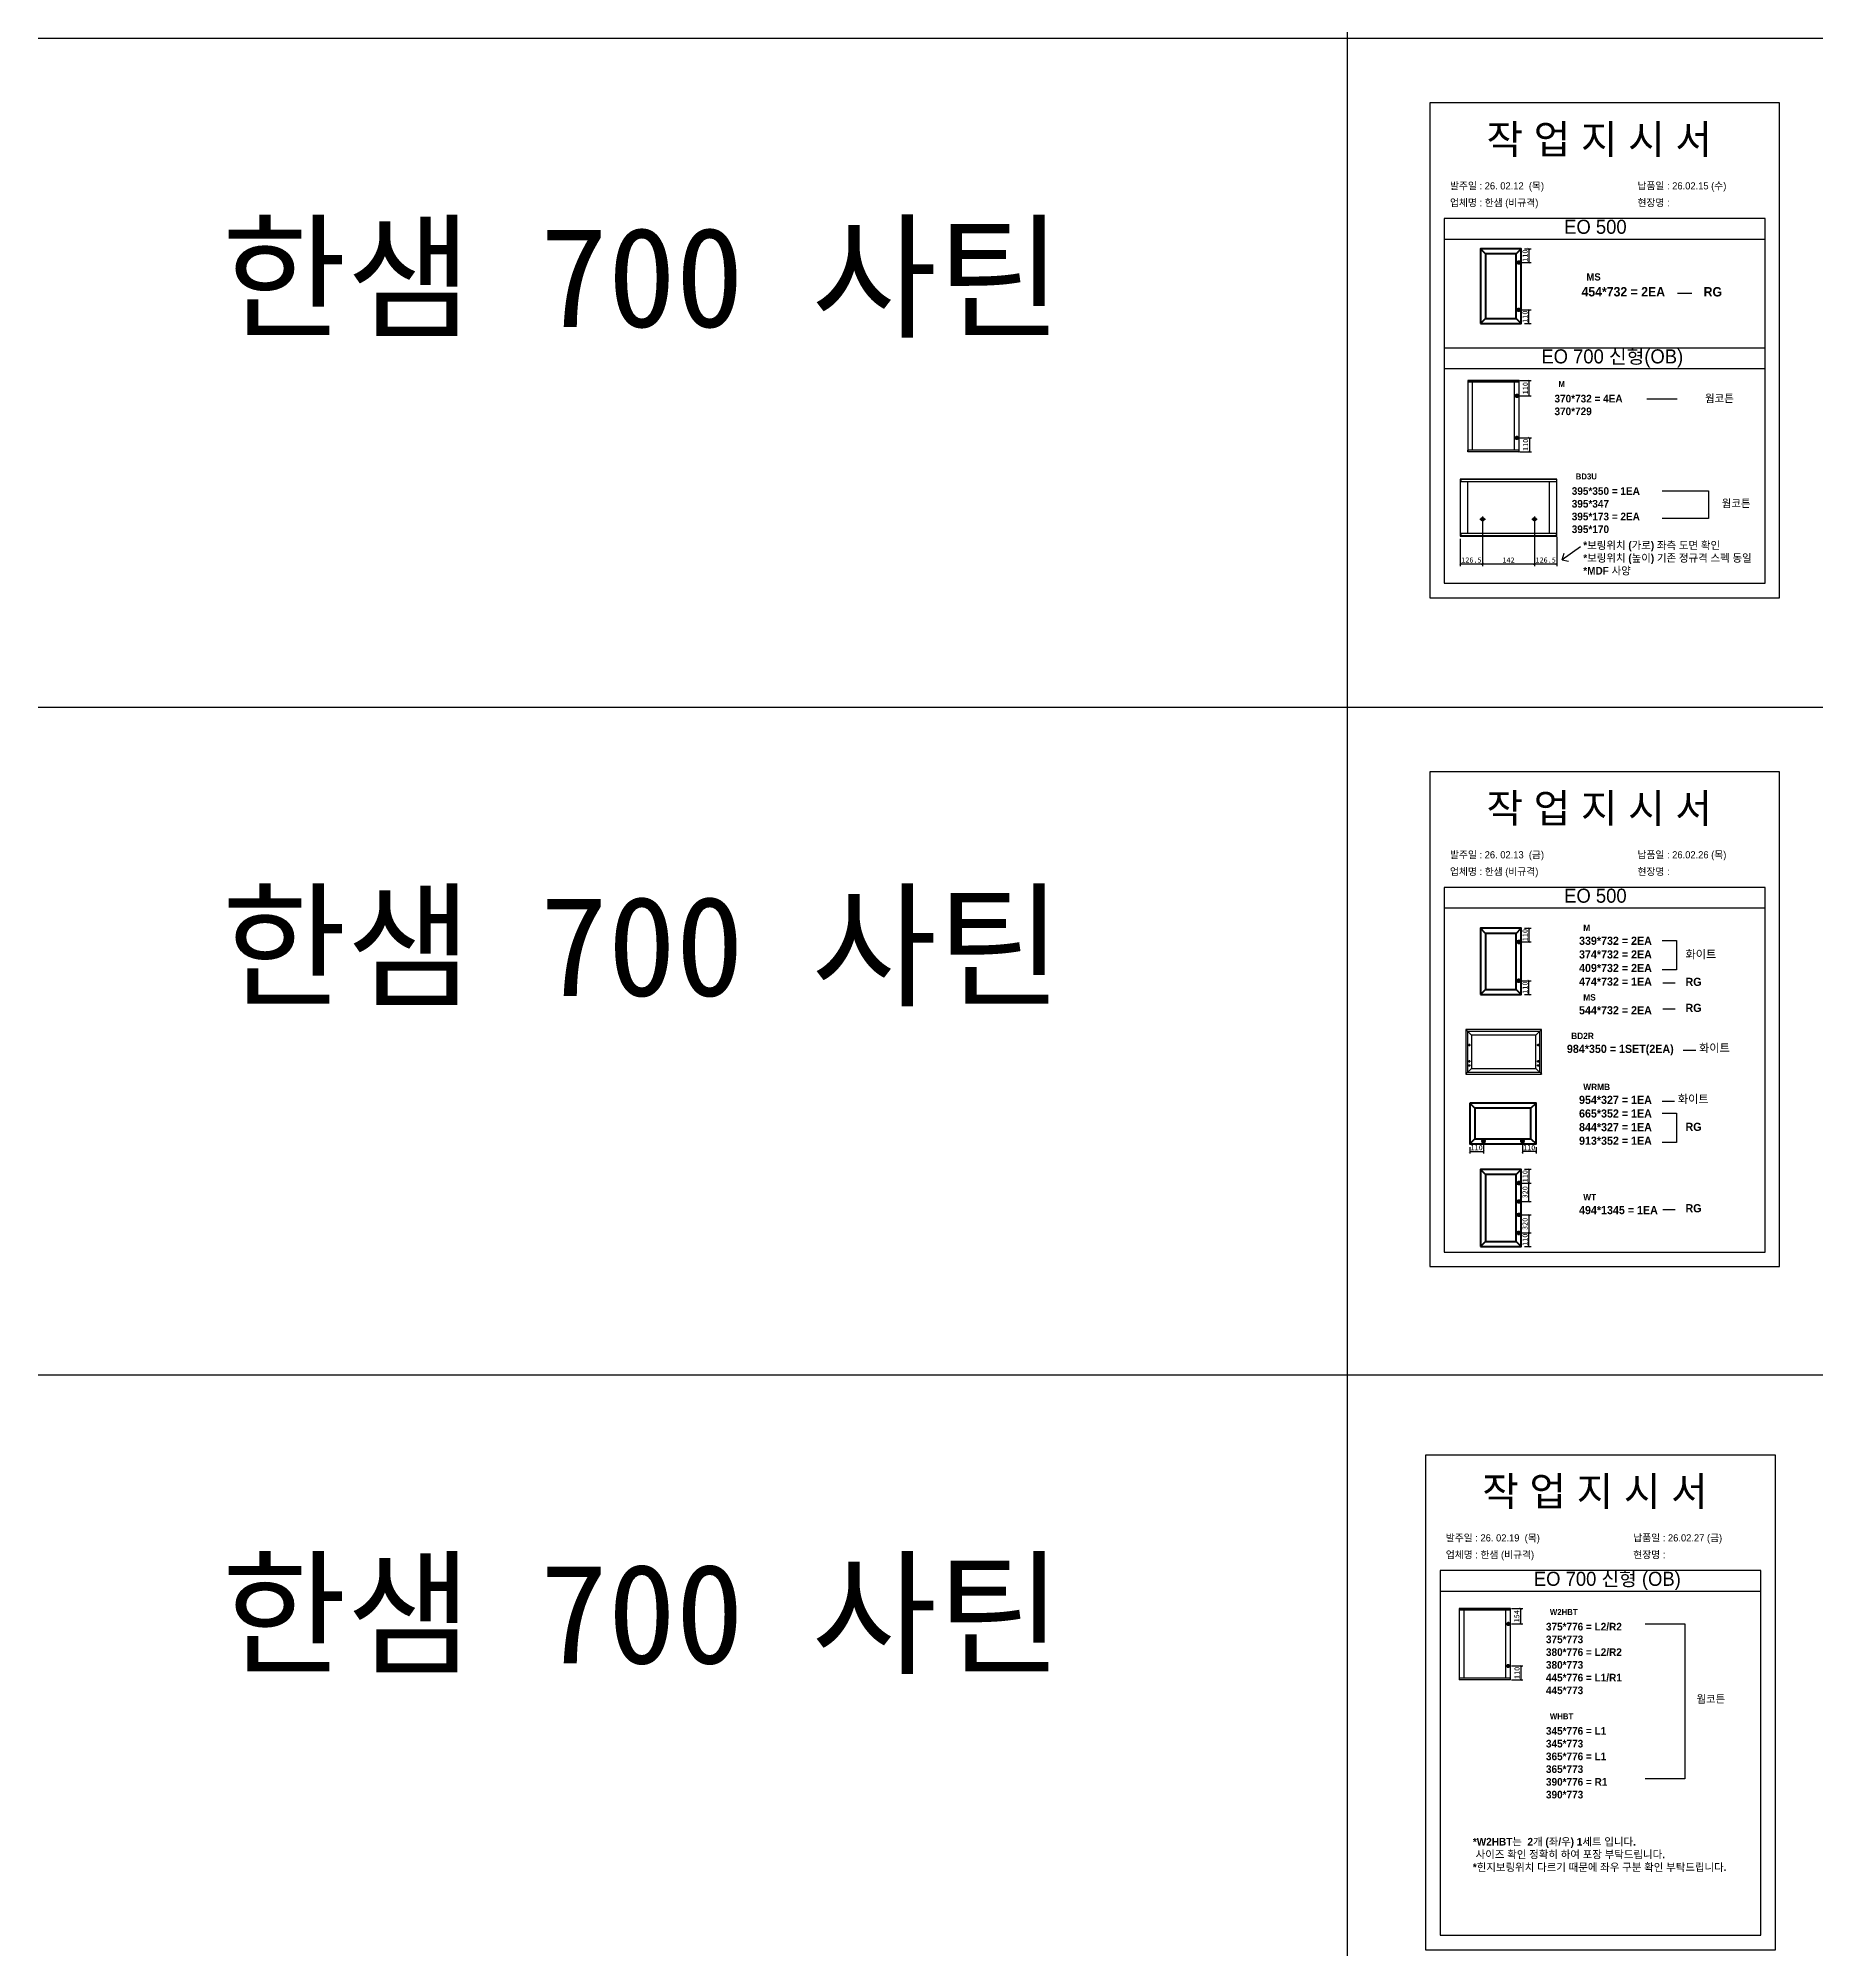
# Model space of a CAD drawing. Header units: millimetres. Extents: x -44117 to 256353, y -2095463 to 65325.
# Drawn here: x 104016 to 112553, y -721770 to -712591 of the extents above; entities that cross this region are included whole.
import ezdxf

# ---------------------------------------------------------------- set-up
doc = ezdxf.new("R2010")
doc.units = ezdxf.units.MM
doc.header["$LTSCALE"] = 10
doc.linetypes.add('CENTER', pattern=[50.8, 31.75, -6.35, 6.35, -6.35])
doc.linetypes.add('HIDDEN', pattern=[9.525, 6.35, -3.175])
doc.layers.add('CENTER', color=4, linetype='CENTER')
doc.layers.add('HIDDEN', color=3, linetype='HIDDEN')
doc.layers.add('Layer1', color=7, linetype='Continuous', lineweight=70)
doc.styles.add('MtX_Gulim', font='')
doc.styles.get('MtX_Gulim').set_extended_font_data('Gulim', bold=True)
doc.dimstyles.new('ISO-25', dxfattribs={"dimtxt": 2.5, "dimasz": 2.5, "dimexe": 1, "dimexo": 1, "dimtad": 1, "dimtxsty": 'Standard', "dimblk": 'ARCHTICK', "dimcen": 2.5, "dimadec": 0, "dimazin": 0, "dimtfac": 1, "dimtmove": 0, "dimatfit": 3, "dimfxl": 0, "dimarcsym": 0})

# ---------------------------------------------------------------- blocks, each defined once
blk = doc.blocks.new('_ArchTick')
at = {"color": 0, "linetype": 'ByBlock', "const_width": 0.15}
blk.add_lwpolyline([(-0.5, -0.5), (0.5, 0.5)], dxfattribs=at)
blk = doc.blocks.new('*D4900')
at = {"color": 0, "lineweight": -2}
for p, q in [((111149.4, -713602), (111181.1, -713602)), ((111171.1, -713602), (111171.1, -713667.7)), ((111136.9, -713667.7), (111181.1, -713667.7))]:
    blk.add_line(p, q, dxfattribs=at)
at = {"layer": 'Defpoints', "color": 0}
for p in [(111134.4, -713602), (111121.9, -713667.7), (111171.1, -713667.7)]:
    blk.add_point(p, dxfattribs=at)
at = {"color": 0, "lineweight": -2, "xscale": 10, "yscale": 10, "zscale": 10}
for p, rotation in [((111171.1, -713602), 90), ((111171.1, -713667.7), 270)]:
    blk.add_blockref('_ArchTick', p, dxfattribs=dict(at, rotation=rotation))
at = {"color": 0, "insert": (111152.3, -713634.8), "char_height": 25, "attachment_point": 5, "rotation": 90}
blk.add_mtext('110', dxfattribs=at)
blk = doc.blocks.new('*D4901')
at = {"color": 0, "lineweight": -2}
for p, q in [((111136.9, -713895), (111181.1, -713895)), ((111171.1, -713960.7), (111171.1, -713895)), ((111149.4, -713960.7), (111181.1, -713960.7))]:
    blk.add_line(p, q, dxfattribs=at)
at = {"layer": 'Defpoints', "color": 0}
for p in [(111121.9, -713895), (111171.1, -713895), (111134.4, -713960.7)]:
    blk.add_point(p, dxfattribs=at)
at = {"color": 0, "lineweight": -2, "xscale": 10, "yscale": 10, "zscale": 10}
for p, rotation in [((111171.1, -713895), 90), ((111171.1, -713960.7), 270)]:
    blk.add_blockref('_ArchTick', p, dxfattribs=dict(at, rotation=rotation))
at = {"color": 0, "insert": (111152.3, -713927.8), "char_height": 25, "attachment_point": 5, "rotation": 90}
blk.add_mtext('110', dxfattribs=at)
blk = doc.blocks.new('*D4902')
at = {"color": 0, "lineweight": -2}
for p, q in [((111127.9, -714234.5), (111182.6, -714234.5)), ((111172.6, -714308.1), (111172.6, -714234.5)), ((111127.9, -714308.1), (111182.6, -714308.1))]:
    blk.add_line(p, q, dxfattribs=at)
at = {"layer": 'Defpoints', "color": 0}
for p in [(111112.9, -714234.5), (111172.6, -714234.5), (111112.9, -714308.1)]:
    blk.add_point(p, dxfattribs=at)
at = {"color": 0, "lineweight": -2, "xscale": 10, "yscale": 10, "zscale": 10}
for p, rotation in [((111172.6, -714234.5), 90), ((111172.6, -714308.1), 270)]:
    blk.add_blockref('_ArchTick', p, dxfattribs=dict(at, rotation=rotation))
at = {"color": 0, "insert": (111153.8, -714271.3), "char_height": 25, "attachment_point": 5, "rotation": 90}
blk.add_mtext('110', dxfattribs=at)
blk = doc.blocks.new('*D4903')
at = {"color": 0, "lineweight": -2}
for p, q in [((111127.9, -714509.9), (111183.5, -714509.9)), ((111173.5, -714509.9), (111173.5, -714576.8)), ((111127.9, -714576.8), (111183.5, -714576.8))]:
    blk.add_line(p, q, dxfattribs=at)
at = {"layer": 'Defpoints', "color": 0}
for p in [(111112.9, -714509.9), (111112.9, -714576.8), (111173.5, -714576.8)]:
    blk.add_point(p, dxfattribs=at)
at = {"color": 0, "lineweight": -2, "xscale": 10, "yscale": 10, "zscale": 10}
for p, rotation in [((111173.5, -714509.9), 90), ((111173.5, -714576.8), 270)]:
    blk.add_blockref('_ArchTick', p, dxfattribs=dict(at, rotation=rotation))
at = {"color": 0, "insert": (111154.8, -714543.4), "char_height": 25, "attachment_point": 5, "rotation": 90}
blk.add_mtext('110', dxfattribs=at)
blk = doc.blocks.new('28-B')
blk.add_circle((0, 0), 10)
at = {"layer": 'CENTER'}
for p, q in [((-17, 0), (17, 0)), ((0, 17), (0, -17))]:
    blk.add_line(p, q, dxfattribs=at)
blk = doc.blocks.new('*D4905')
at = {"color": 0, "lineweight": -2}
for p, q in [((110841.7, -714995.2), (110841.7, -715125.3)), ((110948.7, -714915.4), (110948.7, -715125.3)), ((110841.7, -715115.3), (110948.7, -715115.3))]:
    blk.add_line(p, q, dxfattribs=at)
at = {"layer": 'Defpoints', "color": 0}
for p in [(110948.7, -714900.4), (110841.7, -714980.2), (110948.7, -715115.3)]:
    blk.add_point(p, dxfattribs=at)
at = {"color": 0, "lineweight": -2, "xscale": 10, "yscale": 10, "zscale": 10, "rotation": 180}
blk.add_blockref('_ArchTick', (110841.7, -715115.3), dxfattribs=at)
at = {"color": 0, "lineweight": -2, "xscale": 10, "yscale": 10, "zscale": 10}
blk.add_blockref('_ArchTick', (110948.7, -715115.3), dxfattribs=at)
at = {"color": 0, "insert": (110895.2, -715096.5), "char_height": 25, "attachment_point": 5}
blk.add_mtext('126.5', dxfattribs=at)
blk = doc.blocks.new('*D4906')
at = {"color": 0, "lineweight": -2}
for p, q in [((111197.9, -714915.4), (111197.9, -715125.3)), ((111304.9, -714984.7), (111304.9, -715125.3)), ((111197.9, -715115.3), (111304.9, -715115.3))]:
    blk.add_line(p, q, dxfattribs=at)
at = {"layer": 'Defpoints', "color": 0}
for p in [(111197.9, -714900.4), (111304.9, -714969.7), (111304.9, -715115.3)]:
    blk.add_point(p, dxfattribs=at)
at = {"color": 0, "lineweight": -2, "xscale": 10, "yscale": 10, "zscale": 10, "rotation": 180}
blk.add_blockref('_ArchTick', (111197.9, -715115.3), dxfattribs=at)
at = {"color": 0, "lineweight": -2, "xscale": 10, "yscale": 10, "zscale": 10}
blk.add_blockref('_ArchTick', (111304.9, -715115.3), dxfattribs=at)
at = {"color": 0, "insert": (111251.4, -715096.5), "char_height": 25, "attachment_point": 5}
blk.add_mtext('126.5', dxfattribs=at)
blk = doc.blocks.new('*D4907')
at = {"color": 0, "lineweight": -2}
for p, q in [((110948.7, -714915.4), (110948.7, -715125.3)), ((111197.9, -714915.4), (111197.9, -715125.3)), ((110948.7, -715115.3), (111197.9, -715115.3))]:
    blk.add_line(p, q, dxfattribs=at)
at = {"layer": 'Defpoints', "color": 0}
for p in [(110948.7, -714900.4), (111197.9, -714900.4), (111197.9, -715115.3)]:
    blk.add_point(p, dxfattribs=at)
at = {"color": 0, "lineweight": -2, "xscale": 10, "yscale": 10, "zscale": 10, "rotation": 180}
blk.add_blockref('_ArchTick', (110948.7, -715115.3), dxfattribs=at)
at = {"color": 0, "lineweight": -2, "xscale": 10, "yscale": 10, "zscale": 10}
blk.add_blockref('_ArchTick', (111197.9, -715115.3), dxfattribs=at)
at = {"color": 0, "insert": (111073.3, -715096.5), "char_height": 25, "attachment_point": 5}
blk.add_mtext('142', dxfattribs=at)
blk = doc.blocks.new('*D4908')
at = {"color": 0, "lineweight": -2}
for p, q in [((111136.9, -716930.5), (111181.1, -716930.5)), ((111149.4, -716864.7), (111181.1, -716864.7)), ((111171.1, -716864.7), (111171.1, -716930.5))]:
    blk.add_line(p, q, dxfattribs=at)
at = {"layer": 'Defpoints', "color": 0}
for p in [(111121.9, -716930.5), (111134.4, -716864.7), (111171.1, -716930.5)]:
    blk.add_point(p, dxfattribs=at)
at = {"color": 0, "lineweight": -2, "xscale": 10, "yscale": 10, "zscale": 10}
for p, rotation in [((111171.1, -716864.7), 90), ((111171.1, -716930.5), 270)]:
    blk.add_blockref('_ArchTick', p, dxfattribs=dict(at, rotation=rotation))
at = {"color": 0, "insert": (111152.3, -716897.6), "char_height": 25, "attachment_point": 5, "rotation": 90}
blk.add_mtext('110', dxfattribs=at)
blk = doc.blocks.new('*D4909')
at = {"color": 0, "lineweight": -2}
for p, q in [((111136.9, -717117), (111181.1, -717117)), ((111171.1, -717182.7), (111171.1, -717117)), ((111149.4, -717182.7), (111181.1, -717182.7))]:
    blk.add_line(p, q, dxfattribs=at)
at = {"layer": 'Defpoints', "color": 0}
for p in [(111121.9, -717117), (111171.1, -717117), (111134.4, -717182.7)]:
    blk.add_point(p, dxfattribs=at)
at = {"color": 0, "lineweight": -2, "xscale": 10, "yscale": 10, "zscale": 10}
for p, rotation in [((111171.1, -717117), 90), ((111171.1, -717182.7), 270)]:
    blk.add_blockref('_ArchTick', p, dxfattribs=dict(at, rotation=rotation))
at = {"color": 0, "insert": (111152.3, -717149.8), "char_height": 25, "attachment_point": 5, "rotation": 90}
blk.add_mtext('110', dxfattribs=at)
blk = doc.blocks.new('*D4910')
at = {"color": 0, "lineweight": -2}
for p, q in [((111139.6, -717903), (111139.6, -717947.2)), ((111205.3, -717937.2), (111139.6, -717937.2)), ((111205.3, -717915.5), (111205.3, -717947.2))]:
    blk.add_line(p, q, dxfattribs=at)
at = {"layer": 'Defpoints', "color": 0}
for p in [(111139.6, -717888), (111139.6, -717937.2), (111205.3, -717900.5)]:
    blk.add_point(p, dxfattribs=at)
at = {"color": 0, "lineweight": -2, "xscale": 10, "yscale": 10, "zscale": 10, "rotation": 180}
blk.add_blockref('_ArchTick', (111139.6, -717937.2), dxfattribs=at)
at = {"color": 0, "lineweight": -2, "xscale": 10, "yscale": 10, "zscale": 10}
blk.add_blockref('_ArchTick', (111205.3, -717937.2), dxfattribs=at)
at = {"color": 0, "insert": (111172.4, -717918.4), "char_height": 25, "attachment_point": 5}
blk.add_mtext('110', dxfattribs=at)
blk = doc.blocks.new('*D4911')
at = {"color": 0, "lineweight": -2}
for p, q in [((110887.3, -717915.5), (110887.3, -717947.2)), ((110887.3, -717937.2), (110953.1, -717937.2)), ((110953.1, -717903), (110953.1, -717947.2))]:
    blk.add_line(p, q, dxfattribs=at)
at = {"layer": 'Defpoints', "color": 0}
for p in [(110887.3, -717900.5), (110953.1, -717888), (110953.1, -717937.2)]:
    blk.add_point(p, dxfattribs=at)
at = {"color": 0, "lineweight": -2, "xscale": 10, "yscale": 10, "zscale": 10, "rotation": 180}
blk.add_blockref('_ArchTick', (110887.3, -717937.2), dxfattribs=at)
at = {"color": 0, "lineweight": -2, "xscale": 10, "yscale": 10, "zscale": 10}
blk.add_blockref('_ArchTick', (110953.1, -717937.2), dxfattribs=at)
at = {"color": 0, "insert": (110920.2, -717918.4), "char_height": 25, "attachment_point": 5}
blk.add_mtext('110', dxfattribs=at)
blk = doc.blocks.new('*D4912')
at = {"color": 0, "lineweight": -2}
for p, q in [((111149.4, -718022.5), (111181.1, -718022.5)), ((111171.1, -718022.5), (111171.1, -718088.3)), ((111136.9, -718088.3), (111181.1, -718088.3))]:
    blk.add_line(p, q, dxfattribs=at)
at = {"layer": 'Defpoints', "color": 0}
for p in [(111134.4, -718022.5), (111121.9, -718088.3), (111171.1, -718088.3)]:
    blk.add_point(p, dxfattribs=at)
at = {"color": 0, "lineweight": -2, "xscale": 10, "yscale": 10, "zscale": 10}
for p, rotation in [((111171.1, -718022.5), 90), ((111171.1, -718088.3), 270)]:
    blk.add_blockref('_ArchTick', p, dxfattribs=dict(at, rotation=rotation))
at = {"color": 0, "insert": (111152.3, -718055.4), "char_height": 25, "attachment_point": 5, "rotation": 90}
blk.add_mtext('110', dxfattribs=at)
blk = doc.blocks.new('*D4913')
at = {"color": 0, "lineweight": -2}
for p, q in [((111136.9, -718327.7), (111181.1, -718327.7)), ((111149.4, -718393.4), (111181.1, -718393.4)), ((111171.1, -718393.4), (111171.1, -718327.7))]:
    blk.add_line(p, q, dxfattribs=at)
at = {"layer": 'Defpoints', "color": 0}
for p in [(111121.9, -718327.7), (111134.4, -718393.4), (111171.1, -718327.7)]:
    blk.add_point(p, dxfattribs=at)
at = {"color": 0, "lineweight": -2, "xscale": 10, "yscale": 10, "zscale": 10}
for p, rotation in [((111171.1, -718327.7), 90), ((111171.1, -718393.4), 270)]:
    blk.add_blockref('_ArchTick', p, dxfattribs=dict(at, rotation=rotation))
at = {"color": 0, "insert": (111152.3, -718360.5), "char_height": 25, "attachment_point": 5, "rotation": 90}
blk.add_mtext('110', dxfattribs=at)
blk = doc.blocks.new('*D4914')
at = {"color": 0, "lineweight": -2}
for p, q in [((111136.9, -718088.3), (111181.1, -718088.3)), ((111171.1, -718176.9), (111171.1, -718088.3)), ((111136.9, -718176.9), (111181.1, -718176.9))]:
    blk.add_line(p, q, dxfattribs=at)
at = {"layer": 'Defpoints', "color": 0}
for p in [(111121.9, -718088.3), (111171.1, -718088.3), (111121.9, -718176.9)]:
    blk.add_point(p, dxfattribs=at)
at = {"color": 0, "lineweight": -2, "xscale": 10, "yscale": 10, "zscale": 10}
for p, rotation in [((111171.1, -718088.3), 90), ((111171.1, -718176.9), 270)]:
    blk.add_blockref('_ArchTick', p, dxfattribs=dict(at, rotation=rotation))
at = {"color": 0, "insert": (111152.3, -718132.6), "char_height": 25, "attachment_point": 5, "rotation": 90}
blk.add_mtext('320', dxfattribs=at)
blk = doc.blocks.new('*D4915')
at = {"color": 0, "lineweight": -2}
for p, q in [((111136.9, -718241.1), (111181.1, -718241.1)), ((111171.1, -718241.1), (111171.1, -718327.7)), ((111136.9, -718327.7), (111181.1, -718327.7))]:
    blk.add_line(p, q, dxfattribs=at)
at = {"layer": 'Defpoints', "color": 0}
for p in [(111121.9, -718241.1), (111121.9, -718327.7), (111171.1, -718327.7)]:
    blk.add_point(p, dxfattribs=at)
at = {"color": 0, "lineweight": -2, "xscale": 10, "yscale": 10, "zscale": 10}
for p, rotation in [((111171.1, -718241.1), 90), ((111171.1, -718327.7), 270)]:
    blk.add_blockref('_ArchTick', p, dxfattribs=dict(at, rotation=rotation))
at = {"color": 0, "insert": (111152.3, -718284.4), "char_height": 25, "attachment_point": 5, "rotation": 90}
blk.add_mtext('320', dxfattribs=at)
blk = doc.blocks.new('*D4920')
at = {"color": 0, "lineweight": -2}
for p, q in [((111087, -720131.8), (111141.6, -720131.8)), ((111131.6, -720205.4), (111131.6, -720131.8)), ((111087, -720205.4), (111141.6, -720205.4))]:
    blk.add_line(p, q, dxfattribs=at)
at = {"layer": 'Defpoints', "color": 0}
for p in [(111072, -720131.8), (111131.6, -720131.8), (111072, -720205.4)]:
    blk.add_point(p, dxfattribs=at)
at = {"color": 0, "lineweight": -2, "xscale": 10, "yscale": 10, "zscale": 10}
for p, rotation in [((111131.6, -720131.8), 90), ((111131.6, -720205.4), 270)]:
    blk.add_blockref('_ArchTick', p, dxfattribs=dict(at, rotation=rotation))
at = {"color": 0, "insert": (111112.8, -720168.6), "char_height": 25, "attachment_point": 5, "rotation": 90}
blk.add_mtext('154', dxfattribs=at)
blk = doc.blocks.new('*D4921')
at = {"color": 0, "lineweight": -2}
for p, q in [((111087, -720407.3), (111142.5, -720407.3)), ((111132.5, -720407.3), (111132.5, -720474.2)), ((111087, -720474.2), (111142.5, -720474.2))]:
    blk.add_line(p, q, dxfattribs=at)
at = {"layer": 'Defpoints', "color": 0}
for p in [(111072, -720407.3), (111072, -720474.2), (111132.5, -720474.2)]:
    blk.add_point(p, dxfattribs=at)
at = {"color": 0, "lineweight": -2, "xscale": 10, "yscale": 10, "zscale": 10}
for p, rotation in [((111132.5, -720407.3), 90), ((111132.5, -720474.2), 270)]:
    blk.add_blockref('_ArchTick', p, dxfattribs=dict(at, rotation=rotation))
at = {"color": 0, "insert": (111113.8, -720440.8), "char_height": 25, "attachment_point": 5, "rotation": 90}
blk.add_mtext('110', dxfattribs=at)

msp = doc.modelspace()

# ---------------------------------------------------------------- linework, layer by layer
at = {"color": 1}
for p, q in [((104015.69829, -712590.66544), (196284.84516, -712590.66544)), ((104015.69829, -712590.66544), (196284.84516, -712590.66544)), ((104015.69829, -715802.93027), (196284.84516, -715802.93027)), ((104015.69829, -715802.93027), (196284.84516, -715802.93027)), ((104015.69829, -719008.93289), (196284.84516, -719008.93289)), ((104015.69829, -719008.93289), (196284.84516, -719008.93289))]:
    msp.add_line(p, q, dxfattribs=at)
for p, q in [((112304.68352, -713456.77167), (110764.68352, -713456.77167)), ((112304.68352, -713556.77167), (110764.68352, -713556.77167)), ((111884.60955, -713814.26814), (111952.86225, -713814.26814)), ((112304.68352, -714079.09649), (110764.68352, -714079.09649)), ((112304.68352, -714179.09649), (110764.68352, -714179.09649)), ((110877.08472, -714234.69955), (110877.08472, -714576.58644)), ((111123.58536, -714235.14228), (110877.08472, -714235.14228)), ((111123.58536, -714241.83244), (110877.08472, -714241.83244)), ((111123.3394, -714234.45359), (110877.33068, -714234.45359)), ((110898.97532, -714241.34052), (110898.97532, -714569.45355)), ((111101.4488, -714569.45355), (111101.4488, -714241.83244)), ((111122.35555, -714241.83244), (111122.35555, -714234.45359)), ((111123.58536, -714576.58644), (111123.58536, -714234.69955)), ((111123.58536, -714569.45355), (110877.08472, -714569.45355)), ((111123.58536, -714576.14371), (110877.08472, -714576.14371)), ((111123.3394, -714576.83241), (110877.33068, -714576.83241)), ((110878.31453, -714576.83241), (110878.31453, -714569.45355)), ((111122.35555, -714569.45355), (111122.35555, -714576.83241)), ((110841.68534, -714709.22404), (110841.68534, -714980.94948)), ((111304.94216, -714709.92477), (110841.68534, -714709.92477)), ((111304.94216, -714720.5135), (110841.68534, -714720.5135)), ((111304.55287, -714708.83475), (110842.07463, -714708.83475)), ((110843.63179, -714708.83475), (110843.63179, -714720.5135)), ((110876.72157, -714720.5135), (110876.72157, -714969.66002)), ((111269.90593, -714969.66002), (111269.90593, -714720.5135)), ((111302.99571, -714708.83475), (111302.99571, -714720.5135)), ((111304.94216, -714980.94948), (111304.94216, -714709.22404)), ((111304.94216, -714969.66002), (110841.68534, -714969.66002)), ((111304.94216, -714980.24875), (110841.68534, -714980.24875)), ((110842.07463, -714981.33877), (111304.55287, -714981.33877)), ((110843.63179, -714969.66002), (110843.63179, -714981.33877)), ((111302.99571, -714981.33877), (111302.99571, -714969.66002)), ((111418.24574, -715033.61183), (111330.15375, -715096.30981)), ((111330.15375, -715096.30981), (111340.82151, -715064.30653)), ((111330.15375, -715096.30981), (111360.97172, -715102.23635)), ((112304.68352, -716669.0365), (110764.68352, -716669.0365)), ((112304.68352, -716769.0365), (110764.68352, -716769.0365)), ((111813.52734, -717127.35778), (111873.02929, -717127.35778)), ((111813.52734, -717252.3916), (111873.02929, -717252.3916)), ((110867.67295, -717351.252), (110867.67295, -717564.87494)), ((110868.28653, -717351.55953, 88.60923), (110867.67295, -717351.55953, 88.60923)), ((111231.56647, -717350.94595), (110867.979, -717350.94595)), ((110868.28653, -717351.55953, 88.60923), (110868.28653, -717350.94595, 88.60923)), ((110894.97261, -717378.24562), (110868.28653, -717351.55953)), ((111222.81344, -717360.00503), (110876.73203, -717360.00503)), ((110876.73203, -717360.00503), (110876.73203, -717556.12191)), ((111204.57285, -717378.24562), (110894.97261, -717378.24562)), ((110894.97261, -717378.24562), (110894.97261, -717537.88133)), ((111204.57285, -717378.24562), (111231.25894, -717351.55953)), ((111204.57285, -717537.88133), (111204.57285, -717378.24562)), ((111222.81344, -717556.12191), (111222.81344, -717360.00503)), ((111231.25894, -717351.55953, 88.60923), (111231.25894, -717350.94595, 88.60923)), ((111231.25894, -717351.55953, 88.60923), (111231.25894, -717350.94595, 88.60923)), ((111231.25894, -717351.55953, 88.60923), (111231.87252, -717351.55953, 88.60923)), ((111231.25894, -717351.55953, 88.60923), (111231.87252, -717351.55953, 88.60923)), ((111231.87252, -717564.87494), (111231.87252, -717351.252)), ((111912.17089, -717449.47782), (111971.74888, -717449.47782)), ((110868.28653, -717564.56741, 88.60923), (110867.67295, -717564.56741, 88.60923)), ((110867.979, -717565.18099), (111231.56647, -717565.18099)), ((110894.97261, -717537.88133), (110868.28653, -717564.56741)), ((110868.28653, -717564.56741, 88.60923), (110868.28653, -717565.18099, 88.60923)), ((110876.73203, -717556.12191), (111222.81344, -717556.12191)), ((110894.97261, -717537.88133), (111204.57285, -717537.88133)), ((111204.56869, -717537.88133), (111231.26091, -717564.56741)), ((111229.42623, -717565.1831), (111229.42412, -717565.18099)), ((111231.25894, -717564.56741, 88.60923), (111231.87252, -717564.56741, 88.60923)), ((111231.25894, -717564.56741, 88.60923), (111231.25894, -717565.18099, 88.60923)), ((111231.25894, -717564.56741, 88.60923), (111231.87252, -717564.56741, 88.60923)), ((111231.25894, -717564.56741, 88.60923), (111231.25894, -717565.18099, 88.60923)), ((111810.47157, -717694.59925), (111870.04957, -717694.59925)), ((111813.52734, -718214.62359), (111873.02929, -718214.62359)), ((112284.43074, -719949.52058), (110744.43074, -719949.52058)), ((112284.43074, -720049.52058), (110744.43074, -720049.52058)), ((110836.09627, -720132.07547), (110836.09627, -720473.96236)), ((111082.59691, -720132.5182), (110836.09627, -720132.5182)), ((111082.59691, -720139.20836), (110836.09627, -720139.20836)), ((111082.35095, -720131.82951), (110836.34223, -720131.82951)), ((110857.98687, -720138.71644), (110857.98687, -720466.82947)), ((111060.46035, -720466.82947), (111060.46035, -720139.20836)), ((111081.3671, -720139.20836), (111081.3671, -720131.82951)), ((111082.59691, -720473.96236), (111082.59691, -720132.07547)), ((111082.59691, -720466.82947), (110836.09627, -720466.82947)), ((111082.59691, -720473.51963), (110836.09627, -720473.51963)), ((111082.35095, -720474.20833), (110836.34223, -720474.20833)), ((110837.32608, -720474.20833), (110837.32608, -720466.82947)), ((111081.3671, -720466.82947), (111081.3671, -720474.20833))]:
    msp.add_line(p, q)
for p in [(110300.49669, 21924.9366), (110300.49669, 14161.07811), (110300.49669, 18584.38997), (110300.49669, 10820.53148), (110300.49669, 18627.87121), (110300.49669, 10864.01272), (110300.49669, 15287.32457), (110300.49669, 7523.46608), (110300.49669, 3746.75115), (110300.49669, 21924.9366), (110300.49669, 14161.07811), (110300.49669, 18584.38997), (110300.49669, 10820.53148), (110300.49669, 18627.87121), (110300.49669, 10864.01272), (110300.49669, 15287.32457), (110300.49669, 7523.46608), (110300.49669, 3746.75115), (110300.49669, 21924.9366), (110300.49669, 14161.07811), (110300.49669, 18584.38997), (110300.49669, 10820.53148), (110300.49669, 18627.87121), (110300.49669, 10864.01272), (110300.49669, 15287.32457), (110300.49669, 7523.46608), (110300.49669, 3746.75115), (110300.49669, 21924.9366), (110300.49669, 14161.07811), (110300.49669, 18584.38997), (110300.49669, 10820.53148), (110300.49669, 18627.87121), (110300.49669, 10864.01272), (110300.49669, 15287.32457), (110300.49669, 7523.46608), (110300.49669, 3746.75115), (110300.49669, 21924.9366), (110300.49669, 14161.07811), (110300.49669, 18584.38997), (110300.49669, 10820.53148), (110300.49669, 18627.87121), (110300.49669, 10864.01272), (110300.49669, 15287.32457), (110300.49669, 7523.46608), (110300.49669, 3746.75115), (110300.49669, 21924.9366), (110300.49669, 14161.07811), (110300.49669, 18584.38997), (110300.49669, 10820.53148), (110300.49669, 18627.87121), (110300.49669, 10864.01272), (110300.49669, 15287.32457), (110300.49669, 7523.46608), (110300.49669, 3746.75115), (110300.49669, 21924.9366), (110300.49669, 14161.07811), (110300.49669, 18584.38997), (110300.49669, 10820.53148), (110300.49669, 18627.87121), (110300.49669, 10864.01272), (110300.49669, 15287.32457), (110300.49669, 7523.46608), (110300.49669, 3746.75115), (110300.49669, 21924.9366), (110300.49669, 14161.07811), (110300.49669, 18584.38997), (110300.49669, 10820.53148), (110300.49669, 18627.87121), (110300.49669, 10864.01272), (110300.49669, 15287.32457), (110300.49669, 7523.46608), (110300.49669, 3746.75115), (110300.49669, 21924.9366), (110300.49669, 14161.07811), (110300.49669, 18584.38997), (110300.49669, 10820.53148), (110300.49669, 18627.87121), (110300.49669, 10864.01272), (110300.49669, 15287.32457), (110300.49669, 7523.46608), (110300.49669, 3746.75115), (110300.49669, 21924.9366), (110300.49669, 14161.07811), (110300.49669, 18584.38997), (110300.49669, 10820.53148), (110300.49669, 18627.87121), (110300.49669, 10864.01272), (110300.49669, 15287.32457), (110300.49669, 7523.46608), (110300.49669, 3746.75115), (110300.49669, 12702.87182), (110300.49669, 4939.01333), (110300.49669, 9362.32519), (110300.49669, 1598.4667), (110300.49669, 9405.80642), (110300.49669, 1641.94794), (110300.49669, 6065.25979), (110300.49669, -1698.5987), (110300.49669, -5475.31363), (110300.49669, 12702.87182), (110300.49669, 4939.01333), (110300.49669, 9362.32519), (110300.49669, 1598.4667), (110300.49669, 9405.80642), (110300.49669, 1641.94794), (110300.49669, 6065.25979), (110300.49669, -1698.5987), (110300.49669, -5475.31363), (110300.49669, 12702.87182), (110300.49669, 4939.01333), (110300.49669, 9362.32519), (110300.49669, 1598.4667), (110300.49669, 9405.80642), (110300.49669, 1641.94794), (110300.49669, 6065.25979), (110300.49669, -1698.5987), (110300.49669, -5475.31363), (110300.49669, 12702.87182), (110300.49669, 4939.01333), (110300.49669, 9362.32519), (110300.49669, 1598.4667), (110300.49669, 9405.80642), (110300.49669, 1641.94794), (110300.49669, 6065.25979), (110300.49669, -1698.5987), (110300.49669, -5475.31363), (110300.49669, 12702.87182), (110300.49669, 4939.01333), (110300.49669, 9362.32519), (110300.49669, 1598.4667), (110300.49669, 9405.80642), (110300.49669, 1641.94794), (110300.49669, 6065.25979), (110300.49669, -1698.5987), (110300.49669, -5475.31363)]:
    msp.add_xline(p, (0, 1), dxfattribs=at)
for points in [[(110694.68352, -715277.60195), (112374.68352, -715277.60195), (112374.68352, -712901.60195), (110694.68352, -712901.60195)], [(110694.68352, -718489.86678), (112374.68352, -718489.86678), (112374.68352, -716113.86678), (110694.68352, -716113.86678)], [(110674.43074, -721770.35086), (112354.43074, -721770.35086), (112354.43074, -719394.35086), (110674.43074, -719394.35086)]]:
    msp.add_lwpolyline(points, close=True)
for points in [[(110764.68352, -713456.77167), (110764.68352, -715207.60195), (112304.68352, -715207.60195), (112304.68352, -713456.77167)], [(111737.62106, -714321.79008), (111882.91992, -714321.79008)], [(111810.58226, -714764.2817), (112033.41992, -714764.2817), (112033.41992, -714897.03605), (111810.58226, -714897.03605)], [(110764.68352, -716669.0365), (110764.68352, -718419.86678), (112304.68352, -718419.86678), (112304.68352, -716669.0365)], [(111810.72559, -716923.32885), (111879.99148, -716923.32885), (111879.99148, -717064.52471), (111810.72559, -717064.52471)], [(111810.72559, -717752.56943), (111879.99148, -717752.56943), (111879.99148, -717893.76528), (111810.72559, -717893.76528)], [(110744.43074, -719949.52058), (110744.43074, -721700.35086), (112284.43074, -721700.35086), (112284.43074, -719949.52058)], [(111728.71239, -720205.40735), (111919.36996, -720205.40735), (111919.36996, -720948.77928), (111728.71239, -720948.77928)]]:
    msp.add_lwpolyline(points)
for centre, radius, start, end in [((111123.3394, -714234.69955), 0.24596, 0, 90), ((110877.33068, -714576.58644), 0.24596, 180, 270), ((111123.3394, -714576.58644), 0.24596, 270, 0), ((110842.07463, -714709.22404), 0.38929, 90, 180), ((111304.55287, -714709.22404), 0.38929, 0, 90), ((110842.07463, -714980.94948), 0.38929, 180, 270), ((111304.55287, -714980.94948), 0.38929, 270, 0), ((110867.979, -717351.252), 0.30605, 90, 180), ((111231.56647, -717351.252), 0.30605, 0, 90), ((110867.979, -717564.87494), 0.30605, 180, 270), ((111231.56647, -717564.87494), 0.30605, 270, 0), ((111082.35095, -720132.07547), 0.24596, 0, 90), ((110836.34223, -720473.96237), 0.24596, 180, 270), ((111082.35095, -720473.96237), 0.24596, 270, 0)]:
    msp.add_arc(centre, radius, start, end)
at = {"layer": 'CENTER'}
for p, q in [((110889.86158, -717425.62216), (110879.76192, -717425.62216)), ((110884.81175, -717420.57234), (110884.81175, -717430.67199)), ((111210.29599, -717425.62216), (111220.39564, -717425.62216)), ((111215.34582, -717420.57234), (111215.34582, -717430.67199)), ((110889.86158, -717503.97098), (110879.76192, -717503.97098)), ((110889.86158, -717523.55818), (110879.76192, -717523.55818)), ((110884.81175, -717498.92115), (110884.81175, -717509.0208)), ((110884.81175, -717518.50836), (110884.81175, -717528.60801)), ((111210.29599, -717503.97098), (111220.39564, -717503.97098)), ((111210.29599, -717523.55818), (111220.39564, -717523.55818)), ((111215.34582, -717498.92115), (111215.34582, -717509.0208)), ((111215.34582, -717518.50836), (111215.34582, -717528.60801))]:
    msp.add_line(p, q, dxfattribs=at)
at = {"layer": 'HIDDEN'}
for centre in [(110884.81175, -717425.62216), (111215.34582, -717425.62216), (110884.81175, -717503.97098), (110884.81175, -717523.55818), (111215.34582, -717503.97098), (111215.34582, -717523.55818)]:
    msp.add_circle(centre, 3.0605, dxfattribs=at)
at = {"layer": 'Layer1'}
for p, q in [((110962.56483, -713626.5023), (110938.01478, -713601.95225)), ((111109.86512, -713626.5023), (111134.41517, -713601.95225)), ((111121.87723, -713657.49635), (111121.87723, -713677.90535)), ((111121.87723, -713905.15507), (111121.87723, -713884.74607)), ((110938.01478, -713960.69917), (110962.56483, -713936.14912)), ((111134.41517, -713960.69917), (111109.86512, -713936.14912)), ((111109.86512, -713936.14912), (111134.41517, -713960.69917)), ((111112.94738, -714299.00487), (111112.94738, -714317.13527)), ((111112.94738, -714519.01323), (111112.94738, -714500.88283)), ((110962.56483, -716889.29083), (110938.01478, -716864.74078)), ((111109.86512, -716889.29083), (111134.41517, -716864.74078)), ((111121.87723, -716920.28487), (111121.87723, -716940.69388)), ((111121.87723, -717127.16819), (111121.87723, -717106.75918)), ((110938.01478, -717182.71228), (110962.56483, -717158.16223)), ((111134.41517, -717182.71228), (111109.86512, -717158.16223)), ((111109.86512, -717158.16223), (111134.41517, -717182.71228)), ((110887.34429, -717704.11478), (110911.89434, -717728.66483)), ((111180.76575, -717728.66483), (111205.3158, -717704.11478)), ((110887.34429, -717900.51517), (110911.89434, -717875.96512)), ((110911.89434, -717875.96512), (110887.34429, -717900.51517)), ((110942.88839, -717887.97723), (110963.29739, -717887.97723)), ((111149.7717, -717887.97723), (111129.36269, -717887.97723)), ((111180.76575, -717875.96512), (111205.3158, -717900.51517)), ((110962.56483, -718047.09842), (110938.01478, -718022.54837)), ((111109.86512, -718047.09842), (111134.41517, -718022.54837)), ((111121.87723, -718078.09247), (111121.87723, -718098.50148)), ((111121.87723, -718166.71267), (111121.87723, -718187.12167)), ((111121.87723, -718230.88591), (111121.87723, -718251.29492)), ((110938.01478, -718393.40918), (110962.56483, -718368.85913)), ((111134.41517, -718393.40918), (111109.86512, -718368.85913)), ((111109.86512, -718368.85913), (111134.41517, -718393.40918)), ((111121.87723, -718337.86508), (111121.87723, -718317.45607)), ((111071.95893, -720196.38079), (111071.95893, -720214.51119)), ((111071.95893, -720416.38915), (111071.95893, -720398.25875))]:
    msp.add_line(p, q, dxfattribs=at)
for points in [[(110938.01478, -713960.69917), (111134.41517, -713960.69917), (111134.41517, -713601.95225), (110938.01478, -713601.95225)], [(110962.56483, -713936.14912), (111109.86512, -713936.14912), (111109.86512, -713626.5023), (110962.56483, -713626.5023)], [(111132.08174, -713667.70085), (111111.67273, -713667.70085)], [(111132.08174, -713894.95057), (111111.67273, -713894.95057)], [(111122.01258, -714308.07007), (111103.88218, -714308.07007)], [(111122.01258, -714509.94803), (111103.88218, -714509.94803)], [(110938.01478, -717182.71228), (111134.41517, -717182.71228), (111134.41517, -716864.74078), (110938.01478, -716864.74078)], [(110962.56483, -717158.16223), (111109.86512, -717158.16223), (111109.86512, -716889.29083), (110962.56483, -716889.29083)], [(111132.08174, -716930.48938), (111111.67273, -716930.48938)], [(111132.08174, -717116.96368), (111111.67273, -717116.96368)], [(110887.34429, -717704.11478), (110887.34429, -717900.51517), (111205.3158, -717900.51517), (111205.3158, -717704.11478)], [(110911.89434, -717728.66483), (110911.89434, -717875.96512), (111180.76575, -717875.96512), (111180.76575, -717728.66483)], [(110953.09289, -717898.18174), (110953.09289, -717877.77273)], [(111139.5672, -717898.18174), (111139.5672, -717877.77273)], [(110938.01478, -718393.40918), (111134.41517, -718393.40918), (111134.41517, -718022.54837), (110938.01478, -718022.54837)], [(110962.56483, -718368.85913), (111109.86512, -718368.85913), (111109.86512, -718047.09842), (110962.56483, -718047.09842)], [(111132.08174, -718088.29697), (111111.67273, -718088.29697)], [(111132.08174, -718176.91717), (111111.67273, -718176.91717)], [(111132.08174, -718241.09041), (111111.67273, -718241.09041)], [(111132.08174, -718327.66058), (111111.67273, -718327.66058)], [(111081.02413, -720205.44599), (111062.89373, -720205.44599)], [(111081.02413, -720407.32395), (111062.89373, -720407.32395)]]:
    msp.add_lwpolyline(points, close=True, dxfattribs=at)
for centre, radius in [((111121.87723, -713667.70085), 6.803), ((111121.87723, -713894.95057), 6.803), ((111112.94738, -714308.07007), 6.04347), ((111112.94738, -714509.94803), 6.04347), ((111121.87723, -716930.48938), 6.803), ((111121.87723, -717116.96368), 6.803), ((110953.09289, -717887.97723), 6.803), ((111139.5672, -717887.97723), 6.803), ((111121.87723, -718088.29697), 6.803), ((111121.87723, -718176.91717), 6.803), ((111121.87723, -718241.09041), 6.803), ((111121.87723, -718327.66058), 6.803), ((111071.95893, -720205.44599), 6.04347), ((111071.95893, -720407.32395), 6.04347)]:
    msp.add_circle(centre, radius, dxfattribs=at)

# ---------------------------------------------------------------- block references
at = {"layer": 'HIDDEN', "xscale": 0.7785829011053473, "yscale": 0.7785829011053473, "zscale": 0.7785829011053473}
for p in [(110948.74049, -714900.36615), (111197.88701, -714900.36615)]:
    msp.add_blockref('28-B', p, dxfattribs=at)

# ---------------------------------------------------------------- texts
at = {"linetype": 'Continuous', "style": 'MtX_Gulim'}
for s, height, p in [('MS', 35.049344, (111446.91609, -713754.39737)), ('M', 28.5847, (111312.77983, -714265.63543)), ('BD3U', 28.584701, (111395.66963, -714709.47251)), ('M', 30.55563, (111431.951, -716878.02172)), ('MS', 30.555632, (111431.951, -717211.91884)), ('BD2R', 30.59468, (111373.74981, -717397.00615)), ('WRMB', 30.555632, (111431.951, -717642.07042)), ('WT', 30.555632, (111431.951, -718171.4284)), ('W2HBT', 28.584701, (111271.79138, -720163.01135)), ('WHBT', 28.584701, (111271.79138, -720663.72819))]:
    msp.add_text(s, height=height, dxfattribs=at).set_placement(p)
at = {"attachment_point": 1}
for s, width, gutter_width, heights, insert, char_height in [('{\\fGulim|b0|i0|c129|p50;작 업 지 시 서}', 3307.3198183, 12.5, [-155.84554], (110967.49013, -713005.76446), 140), ('\\pt11;{\\fGulim|b0|i0|c129|p50;발주일 : 26. 02.12  (목)}', 3307.3198183, 12.5, [34.50412], (110792.28077, -713282.48488), 34.3), ('{\\fGulim|b0|i0|c129|p50;납품일 : 26.02.15 (수)}', 3307.3198183, 12.5, [35.09023], (111692.25876, -713282.48488), 34.3), ('{\\f굴림|b0|i0|c129|p50;한샘} 700 {\\f굴림|b0|i0|c129|p50;사틴}', 5072.1082947, 2395.6482, [-533.35869], (104895.62473, -713498.06528), 479.1296392), ('{\\fGulim|b0|i0|c129|p50;업체명 : 한샘 (비규격)}', 3307.3198183, 12.5, [36.11279], (110792.28077, -713363.14106), 34.3), ('{\\fGulim|b0|i0|c129|p50;현장명 : }', 3307.3198183, 12.5, [-38.2735], (111692.25876, -713363.14106), 34.3), ('{\\fGulim|b0|i0|c129|p50;EO 500}', 1597.0710432, 6.03612, [-69.31494], (111340.20792, -713462.30038), 67.6045736), ('{\\f굴림|b1|i0|c129|p50;454*732 = 2EA}', 13607.1496112, 175, [869.63134], (111423.68893, -713785.555), 45), ('{\\f굴림|b1|i0|c129|p50;RG}', 13607.1496112, 175, [-46.25], (112009.76338, -713785.74945), 45), ('{\\fGulim|b0|i0|c129|p50;EO 700 신형(OB)}', 1597.0710432, 6.03612, [31.79891], (111230.74938, -714084.6252), 67.6045736), ('{\\f굴림|b1|i0|c129|p50;370*732 = 4EA\\P\\C1;370*729}', 11097.3917356, 142.72229, [-98.9347], (111293.83678, -714302.89576), 36.7000174), ('{\\f굴림|b1|i0|c129|p50;웜코튼}', 11097.3917356, 142.72229, [-39.61272], (112016.33222, -714301.90888), 36.7000174), ('{\\f굴림|b1|i0|c129|p50;395*350 = 1EA\\P\\C1;395*347\\P\\C256;395*173 = 2EA\\P\\C1;395*170}', 11097.3917356, 142.72229, [-221.51082], (111376.72658, -714746.73284), 36.7000174), ('{\\f굴림|b1|i0|c129|p50;웜코튼}', 11097.3917356, 142.72229, [-39.61272], (112096.85141, -714806.1966), 36.7000174), ('{\\f굴림|b1|i0|c129|p50;*보링위치 (가로) 좌측 도면 확인\\P*보링위치 (높이) 기존 정규격 스펙 동일\\P*MDF 사양}', 11097.3917356, 142.72229, [755.94856], (111432.01071, -715007.14891), 36.7000174), ('{\\fGulim|b0|i0|c129|p50;작 업 지 시 서}', 3307.3198183, 12.5, [-155.84554], (110967.49013, -716218.02929), 140), ('\\pt11;{\\fGulim|b0|i0|c129|p50;발주일 : 26. 02.13  (금)}', 3307.3198183, 12.5, [34.50412], (110792.28077, -716494.74971), 34.3), ('{\\fGulim|b0|i0|c129|p50;납품일 : 26.02.26 (목)}', 3307.3198183, 12.5, [35.09023], (111692.25876, -716494.74971), 34.3), ('{\\f굴림|b0|i0|c129|p50;한샘} 700 {\\f굴림|b0|i0|c129|p50;사틴}', 5072.1082947, 2395.6482, [-533.35869], (104895.62473, -716710.33011), 479.1296392), ('{\\fGulim|b0|i0|c129|p50;업체명 : 한샘 (비규격)}', 3307.3198183, 12.5, [36.11279], (110792.28077, -716575.40589), 34.3), ('{\\fGulim|b0|i0|c129|p50;현장명 : }', 3307.3198183, 12.5, [-38.2735], (111692.25876, -716575.40589), 34.3), ('{\\fGulim|b0|i0|c129|p50;EO 500}', 1597.0710432, 6.03612, [-69.31494], (111340.20792, -716674.56521), 67.6045736), ('{\\f굴림|b1|i0|c129|p50;339*732 = 2EA\\P374*732 = 2EA\\P409*732 = 2EA\\P474*732 = 1EA}', 11862.5631537, 152.56307, [758.13502], (111411.70182, -716905.1846), 39.2305043), ('{\\f굴림|b1|i0|c129|p50;화이트}', 11862.5631537, 152.56307, [-43.58945], (111922.63507, -716970.17989), 39.2305043), ('{\\f굴림|b1|i0|c129|p50;RG}', 11862.5631537, 152.56307, [-40.32024], (111922.63507, -717102.49551), 39.2305043), ('{\\f굴림|b1|i0|c129|p50;544*732 = 2EA}', 11862.5631537, 152.56307, [758.13502], (111411.70182, -717239.08172), 39.2305043), ('{\\f굴림|b1|i0|c129|p50;RG}', 11862.5631537, 152.56307, [-40.32024], (111922.63507, -717227.52933), 39.2305043), ('{\\f굴림|b1|i0|c129|p50;984*350 = 1SET(2EA)}', 11877.722769, 152.75804, [759.10387], (111353.47475, -717424.20374), 39.2806385), ('{\\f굴림|b1|i0|c129|p50;화이트}', 11877.722769, 152.75804, [-43.64515], (111987.57158, -717420.05921), 39.2806385), ('{\\f굴림|b1|i0|c129|p50;화이트}', 11877.722769, 152.75804, [-43.64515], (111885.87227, -717665.18064), 39.2806385), ('{\\f굴림|b1|i0|c129|p50;954*327 = 1EA\\P665*352 = 1EA\\P844*327 = 1EA\\P913*352 = 1EA}', 11862.5631537, 152.56307, [758.13502], (111411.70182, -717669.2333), 39.2305043), ('{\\f굴림|b1|i0|c129|p50;RG}', 11862.5631537, 152.56307, [-40.32024], (111922.63507, -717798.74467), 39.2305043), ('{\\f굴림|b1|i0|c129|p50;494*1345 = 1EA}', 11862.5631537, 152.56307, [758.13502], (111411.70182, -718198.59128), 39.2305043), ('{\\f굴림|b1|i0|c129|p50;RG}', 11862.5631537, 152.56307, [-40.32024], (111922.63507, -718189.76131), 39.2305043), ('{\\fGulim|b0|i0|c129|p50;작 업 지 시 서}', 3307.3198183, 12.5, [-155.84554], (110947.23734, -719498.51337), 140), ('\\pt11;{\\fGulim|b0|i0|c129|p50;발주일 : 26. 02.19  (목)}', 3307.3198183, 12.5, [34.50412], (110772.02799, -719775.23379), 34.3), ('{\\fGulim|b0|i0|c129|p50;납품일 : 26.02.27 (금)}', 3307.3198183, 12.5, [35.09023], (111672.00597, -719775.23379), 34.3), ('{\\f굴림|b0|i0|c129|p50;한샘} 700 {\\f굴림|b0|i0|c129|p50;사틴}', 5072.1082947, 2395.6482, [-533.35869], (104895.62473, -719916.33273), 479.1296392), ('{\\fGulim|b0|i0|c129|p50;업체명 : 한샘 (비규격)}', 3307.3198183, 12.5, [36.11279], (110772.02799, -719855.88997), 34.3), ('{\\fGulim|b0|i0|c129|p50;현장명 : }', 3307.3198183, 12.5, [-38.2735], (111672.00597, -719855.88997), 34.3), ('{\\fGulim|b0|i0|c129|p50;EO 700 신형 (OB)}', 1597.0710432, 6.03612, [-85.06834], (111194.78675, -719955.04929), 67.6045736), ('{\\f굴림|b1|i0|c129|p50;375*776 = L2/R2\\P\\C1;375*773\\P\\C256;380*776 = L2/R2\\P\\C1;380*773\\P\\C256;445*776 = L1/R1\\P\\C1;445*773}', 11097.3917356, 142.72229, [-353.84448], (111252.84834, -720200.27169), 36.7000174), ('{\\f굴림|b1|i0|c129|p50;웜코튼}', 11097.3917356, 142.72229, [-39.61272], (111975.34377, -720547.86076), 36.7000174), ('{\\f굴림|b1|i0|c129|p50;345*776 = L1\\P\\C1;345*773\\P\\C256;365*776 = L1\\P\\C1;365*773\\P\\C256;390*776 = R1\\P\\C1;390*773}', 11097.3917356, 142.72229, [-343.9413], (111252.84834, -720700.98853), 36.7000174), ('{\\f굴림|b1|i0|c129|p50;*W2HBT는  2개 (좌/우) 1세트 입니다.\\P 사이즈 확인 정확히 하여 포장 부탁드립니다.\\P*힌지보링위치 다르기 때문에 좌우 구분 확인 부탁드립니다.}', 11097.3917356, 142.72229, [755.94856], (110902.01694, -721233.13397), 36.7000174)]:
    msp.add_mtext_dynamic_manual_height_columns(s, width=width, gutter_width=gutter_width, heights=heights, dxfattribs=dict(at, insert=insert, char_height=char_height))

# ---------------------------------------------------------------- dimensions: what is measured, and where the dimension line sits
for base, p1, p2, angle, text, picture, middle in [((111171.05748, -713667.70085), (111134.41517, -713601.95225), (111121.87723, -713667.70085), 90, '110', '*D4900', (111152.30748, -713634.82655)), ((111171.05748, -713894.95057), (111134.41517, -713960.69917), (111121.87723, -713894.95057), 270, '110', '*D4901', (111152.30748, -713927.82487)), ((111172.56115, -714234.45359), (111112.94738, -714308.07007), (111112.94738, -714234.45359), 90, '110', '*D4902', (111153.81115, -714271.26183)), ((111173.51462, -714576.83241), (111112.94738, -714509.94803), (111112.94738, -714576.83241), 90, '110', '*D4903', (111154.76462, -714543.39022)), ((111171.05748, -716930.48938), (111134.41517, -716864.74078), (111121.87723, -716930.48938), 90, '110', '*D4908', (111152.30748, -716897.61508)), ((111171.05748, -717116.96368), (111134.41517, -717182.71228), (111121.87723, -717116.96368), 270, '110', '*D4909', (111152.30748, -717149.83798)), ((110953.09289, -717937.15748), (110887.34429, -717900.51517), (110953.09289, -717887.97723), 180, '110', '*D4911', (110920.21859, -717918.40748)), ((111171.05748, -718088.29697), (111134.41517, -718022.54837), (111121.87723, -718088.29697), 90, '110', '*D4912', (111152.30748, -718055.42267)), ((111171.05748, -718088.29697), (111121.87723, -718176.91717), (111121.87723, -718088.29697), 90, '320', '*D4914', (111152.30748, -718132.60707)), ((111171.05748, -718327.66058), (111121.87723, -718241.09041), (111121.87723, -718327.66058), 90, '320', '*D4915', (111152.30748, -718284.3755)), ((111171.05748, -718327.66058), (111134.41517, -718393.40918), (111121.87723, -718327.66058), 270, '110', '*D4913', (111152.30748, -718360.53488)), ((111131.5727, -720131.82951), (111071.95893, -720205.44599), (111071.95893, -720131.82951), 90, '154', '*D4920', (111112.8227, -720168.63775)), ((111132.52618, -720474.20833), (111071.95893, -720407.32395), (111071.95893, -720474.20833), 90, '110', '*D4921', (111113.77618, -720440.76614))]:
    dim = msp.add_linear_dim(base=base, p1=p1, p2=p2, angle=angle, text=text, dimstyle='ISO-25', override={"dimscale": 10, "dimasz": 1, "dimexo": 1.5, "dimtxsty": 'Standard'})
    dim.commit()
    dim.dimension.update_dxf_attribs({"geometry": picture, "text_midpoint": middle})
for base, p1, p2, text, picture, middle in [((110948.74049, -715115.26138), (110841.68534, -714980.24875), (110948.74049, -714900.36615), '126.5', '*D4905', (110895.21291, -715096.51138)), ((111197.88701, -715115.26138), (110948.74049, -714900.36615), (111197.88701, -714900.36615), '142', '*D4907', (111073.31375, -715096.51138)), ((111304.94216, -715115.26138), (111197.88701, -714900.36615), (111304.94216, -714969.66002), '126.5', '*D4906', (111251.41459, -715096.51138)), ((111139.5672, -717937.15748), (111205.3158, -717900.51517), (111139.5672, -717887.97723), '110', '*D4910', (111172.4415, -717918.40748))]:
    dim = msp.add_linear_dim(base=base, p1=p1, p2=p2, text=text, dimstyle='ISO-25', override={"dimscale": 10, "dimasz": 1, "dimexo": 1.5, "dimtxsty": 'Standard'})
    dim.commit()
    dim.dimension.update_dxf_attribs({"geometry": picture, "text_midpoint": middle})

doc.saveas('drawing.dxf')
